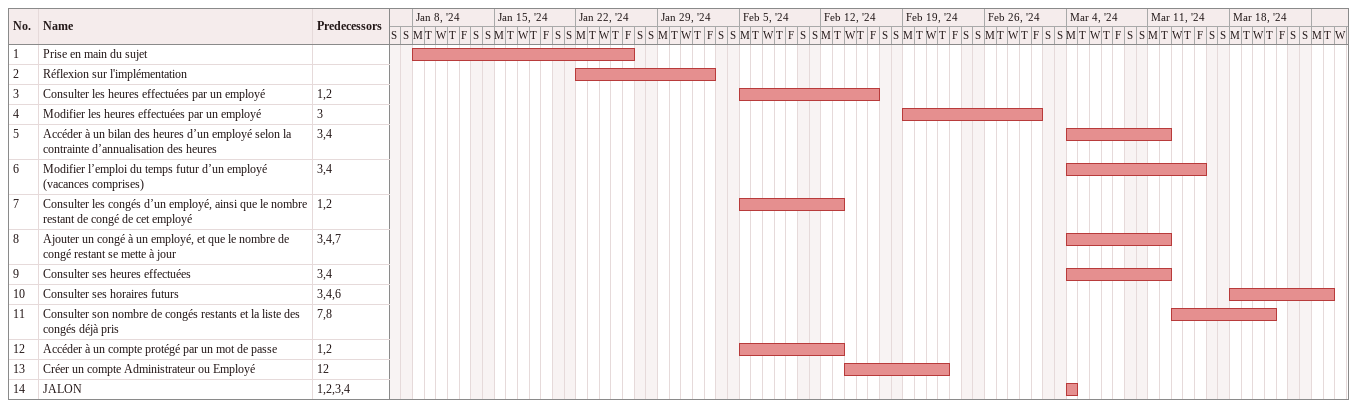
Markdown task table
| ID | Task | Start | Finish | Predecessors |
|---|---|---|---|---|
| 1 | Prise en main du sujet | 2024-01-08 | 2024-01-26 |  |
| 2 | Réflexion sur l'implémentation | 2024-01-22 | 2024-02-02 |  |
| 3 | Consulter les heures effectuées par un employé | 2024-02-05 | 2024-02-16 | 1, 2 |
| 4 | Modifier les heures effectuées par un employé | 2024-02-19 | 2024-03-01 | 3 |
| 5 | Accéder à un bilan des heures d’un employé selon la contrainte d’annualisation des heures | 2024-03-04 | 2024-03-12 | 3, 4 |
| 6 | Modifier l’emploi du temps futur d’un employé (vacances comprises) | 2024-03-04 | 2024-03-15 | 3, 4 |
| 7 | Consulter les congés d’un employé, ainsi que le nombre restant de congé de cet employé | 2024-02-05 | 2024-02-13 | 1, 2 |
| 8 | Ajouter un congé à un employé, et que le nombre de congé restant se mette à jour | 2024-03-04 | 2024-03-12 | 3, 4, 7 |
| 9 | Consulter ses heures effectuées | 2024-03-04 | 2024-03-12 | 3, 4 |
| 10 | Consulter ses horaires futurs | 2024-03-18 | 2024-03-26 | 3, 4, 6 |
| 11 | Consulter son nombre de congés restants et la liste des congés déjà pris | 2024-03-13 | 2024-03-21 | 7, 8 |
| 12 | Accéder à un compte protégé par un mot de passe | 2024-02-05 | 2024-02-13 | 1, 2 |
| 13 | Créer un compte Administrateur ou Employé | 2024-02-14 | 2024-02-22 | 12 |
| 14 | JALON | 2024-03-04 | 2024-03-04 | 1, 2, 3, 4 |
